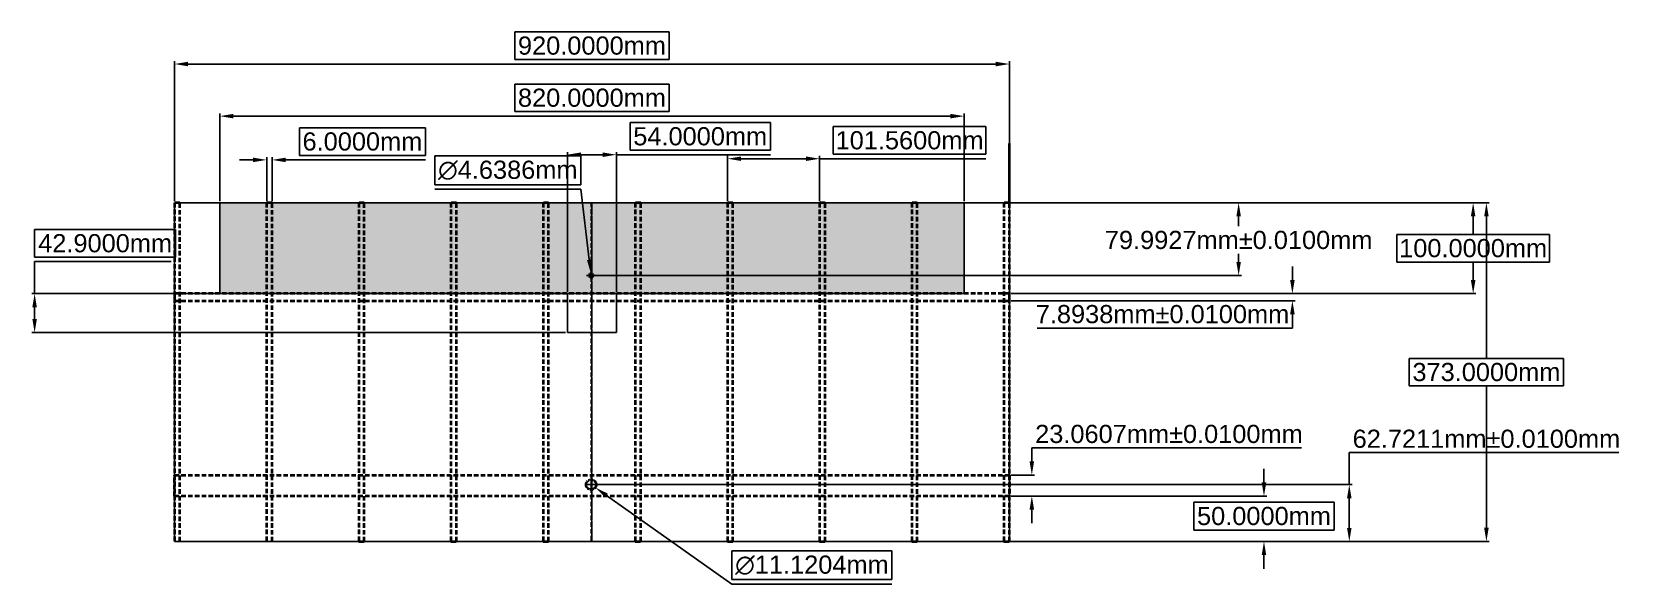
# Model space of a CAD drawing. Header units: millimetres. Extents: x 85 to 1843, y 21 to 629.
import ezdxf

# ---------------------------------------------------------------- set-up
doc = ezdxf.new("R2010")
doc.units = ezdxf.units.MM
doc.header["$MEASUREMENT"] = 0
doc.linetypes.add('CENTER2', pattern=[1.125, 0.75, -0.125, 0.125, -0.125])
doc.linetypes.add('DASHED', pattern=[0.75, 0.5, -0.25])
for name, color, linetype in [('CENTER_MARK', 170, 'Continuous'), ('CENTERLINE', 90, 'Continuous'), ('ELERON', 140, 'Continuous'), ('SERVOMOTOR', 210, 'Continuous'), ('STABILIZATOR_CONTUR', 230, 'Continuous'), ('STABILIZATOR_LINIE_DE_CURBURA', 204, 'Continuous')]:
    doc.layers.add(name, color=color, linetype=linetype)
for name, color, linetype, lineweight in [('COTE', 114, 'Continuous', 35), ('LONJEROANE', 50, 'DASHED', 35), ('NERVURI', 30, 'DASHED', 35)]:
    doc.layers.add(name, color=color, linetype=linetype, lineweight=lineweight)
doc.styles.get("Standard").update_dxf_attribs({"font": 'arial.ttf'})
doc.dimstyles.new('AERO_DIM', dxfattribs={"dimtxt": 20, "dimasz": 15, "dimexe": 3, "dimexo": 2, "dimgap": -5, "dimtad": 1, "dimtih": 1, "dimtoh": 1, "dimdec": 4, "dimzin": 0, "dimdsep": 46, "dimtxsty": 'Standard', "dimcen": 5, "dimadec": 0, "dimazin": 0, "dimtfac": 1, "dimtdec": 4, "dimtofl": 0, "dimtmove": 0, "dimatfit": 3, "dimfxl": 1, "dimtolj": 1, "dimtzin": 0, "dimarcsym": 0})
doc.dimstyles.new('AERO_DIM_TOL', dxfattribs={"dimtxt": 20, "dimasz": 15, "dimexe": 3, "dimexo": 2, "dimgap": 5, "dimtad": 1, "dimtih": 1, "dimtoh": 1, "dimdec": 4, "dimzin": 0, "dimdsep": 46, "dimtxsty": 'Standard', "dimcen": 5, "dimadec": 0, "dimazin": 0, "dimtol": 1, "dimtp": 0.01, "dimtm": 0.01, "dimtfac": 1, "dimtdec": 4, "dimtofl": 0, "dimtmove": 0, "dimatfit": 3, "dimfxl": 1, "dimtolj": 1, "dimtzin": 0, "dimarcsym": 0})

# ---------------------------------------------------------------- blocks, each defined once
blk = doc.blocks.new('*U4')
at = {"layer": 'CENTER_MARK', "color": 0, "linetype": 'CENTER2', "transparency": 16777216}
for p, q in [((-2.4393, 0), (-0.46386, 0)), ((0, 0.46386), (0, 2.4393)), ((0.46386, 0), (2.4393, 0)), ((0, -2.4393), (0, -0.46386))]:
    blk.add_line(p, q, dxfattribs=at)
at = {"layer": 'CENTER_MARK', "color": 0, "linetype": 'Continuous', "transparency": 16777216}
for p, q in [((-0.23193, 0), (0.23193, 0)), ((0, -0.23193), (0, 0.23193))]:
    blk.add_line(p, q, dxfattribs=at)
blk = doc.blocks.new('*U5')
at = {"layer": 'CENTERLINE', "color": 0, "linetype": 'CENTER2', "transparency": 16777216}
blk.add_line((0, 186.62), (0, -186.62), dxfattribs=at)
blk = doc.blocks.new('*D6')
at = {"layer": 'COTE', "color": 0, "lineweight": -2, "transparency": 16777216}
for p, q in [((1164, 440.9), (1690.6, 440.9)), ((1164, 67.9), (1690.6, 67.9))]:
    blk.add_line(p, q, dxfattribs=at)
at = {"layer": 'COTE', "color": 0, "lineweight": -3, "transparency": 16777216}
for p, q in [((1687.6, 425.9), (1687.6, 269.6)), ((1772.6, 269.6), (1602.5, 269.6)), ((1602.5, 269.6), (1602.5, 239.2)), ((1772.6, 239.2), (1772.6, 269.6)), ((1602.5, 239.2), (1772.6, 239.2)), ((1687.6, 82.9), (1687.6, 239.2))]:
    blk.add_line(p, q, dxfattribs=at)
at = {"layer": 'COTE', "color": 0, "transparency": 16777216}
for points in [[(1685.1, 425.9), (1690.1, 425.9), (1687.6, 440.9)], [(1685.1, 82.9), (1690.1, 82.9), (1687.6, 67.9)]]:
    blk.add_solid(points, dxfattribs=at)
at = {"layer": 'Defpoints', "color": 0, "transparency": 16777216}
for p in [(1162, 440.9), (1687.6, 440.9), (1162, 67.9)]:
    blk.add_point(p, dxfattribs=at)
at = {"layer": 'COTE', "color": 0, "transparency": 16777216, "insert": (1687.6, 254.4), "char_height": 20, "attachment_point": 5}
blk.add_mtext('\\A1;373.0000mm', dxfattribs=at)
blk = doc.blocks.new('*D12')
at = {"layer": 'COTE', "color": 0, "lineweight": -3, "transparency": 16777216}
for p, q in [((787.1, 629.2), (616.9, 629.2)), ((616.9, 629.2), (616.9, 598.8)), ((787.1, 598.8), (787.1, 629.2)), ((616.9, 598.8), (787.1, 598.8)), ((257, 593.8), (1147, 593.8))]:
    blk.add_line(p, q, dxfattribs=at)
at = {"layer": 'COTE', "color": 0, "lineweight": -2, "transparency": 16777216}
for p, q in [((242, 442.9), (242, 596.8)), ((1162, 442.9), (1162, 596.8))]:
    blk.add_line(p, q, dxfattribs=at)
at = {"layer": 'COTE', "color": 0, "transparency": 16777216}
for points in [[(257, 596.3), (257, 591.3), (242, 593.8)], [(1147, 596.3), (1147, 591.3), (1162, 593.8)]]:
    blk.add_solid(points, dxfattribs=at)
at = {"layer": 'Defpoints', "color": 0, "transparency": 16777216}
for p in [(1162, 593.8), (242, 440.9), (1162, 440.9)]:
    blk.add_point(p, dxfattribs=at)
at = {"layer": 'COTE', "color": 0, "transparency": 16777216, "insert": (702, 614), "char_height": 20, "attachment_point": 5}
blk.add_mtext('\\A1;920.0000mm', dxfattribs=at)
blk = doc.blocks.new('*D13')
at = {"layer": 'COTE', "color": 0, "lineweight": -3, "transparency": 16777216}
for p, q in [((787.1, 571.8), (616.9, 571.8)), ((616.9, 571.8), (616.9, 541.4)), ((787.1, 541.4), (787.1, 571.8)), ((307, 536.4), (1097, 536.4)), ((616.9, 541.4), (787.1, 541.4))]:
    blk.add_line(p, q, dxfattribs=at)
at = {"layer": 'COTE', "color": 0, "lineweight": -2, "transparency": 16777216}
for p, q in [((292, 442.9), (292, 539.4)), ((1112, 442.9), (1112, 539.4))]:
    blk.add_line(p, q, dxfattribs=at)
at = {"layer": 'COTE', "color": 0, "transparency": 16777216}
for points in [[(307, 538.9), (307, 533.9), (292, 536.4)], [(1097, 538.9), (1097, 533.9), (1112, 536.4)]]:
    blk.add_solid(points, dxfattribs=at)
at = {"layer": 'Defpoints', "color": 0, "transparency": 16777216}
for p in [(1112, 536.4), (292, 440.9), (1112, 440.9)]:
    blk.add_point(p, dxfattribs=at)
at = {"layer": 'COTE', "color": 0, "transparency": 16777216, "insert": (702, 556.6), "char_height": 20, "attachment_point": 5}
blk.add_mtext('\\A1;820.0000mm', dxfattribs=at)
blk = doc.blocks.new('*D14')
at = {"layer": 'COTE', "color": 0, "lineweight": -3, "transparency": 16777216}
for p, q in [((518.7, 523.6), (379.6, 523.6)), ((379.6, 523.6), (379.6, 493.2)), ((518.7, 493.2), (518.7, 523.6)), ((379.6, 493.2), (518.7, 493.2)), ((328.6, 488.2), (313.6, 488.2)), ((364.6, 488.2), (518.7, 488.2))]:
    blk.add_line(p, q, dxfattribs=at)
at = {"layer": 'COTE', "color": 0, "lineweight": -2, "transparency": 16777216}
for p, q in [((343.6, 442.9), (343.6, 491.2)), ((349.6, 442.9), (349.6, 491.2))]:
    blk.add_line(p, q, dxfattribs=at)
at = {"layer": 'COTE', "color": 0, "transparency": 16777216}
for points in [[(328.6, 490.7), (328.6, 485.7), (343.6, 488.2)], [(364.6, 490.7), (364.6, 485.7), (349.6, 488.2)]]:
    blk.add_solid(points, dxfattribs=at)
at = {"layer": 'Defpoints', "color": 0, "transparency": 16777216}
for p in [(349.6, 488.2), (343.6, 440.9), (349.6, 440.9)]:
    blk.add_point(p, dxfattribs=at)
at = {"layer": 'COTE', "color": 0, "transparency": 16777216, "insert": (449.1, 508.4), "char_height": 20, "attachment_point": 5}
blk.add_mtext('\\A1;6.0000mm', dxfattribs=at)
blk = doc.blocks.new('*D16')
at = {"layer": 'COTE', "color": 0, "lineweight": -3, "transparency": 16777216}
for p, q in [((1136.2, 524.9), (967.9, 524.9)), ((967.9, 524.9), (967.9, 494.5)), ((1136.2, 494.5), (1136.2, 524.9)), ((967.9, 494.5), (1136.2, 494.5)), ((866.4, 489.5), (937.9, 489.5)), ((952.9, 489.5), (1136.2, 489.5))]:
    blk.add_line(p, q, dxfattribs=at)
at = {"layer": 'COTE', "color": 0, "lineweight": -2, "transparency": 16777216}
for p, q in [((851.4, 442.9), (851.4, 492.5)), ((952.9, 442.9), (952.9, 492.5))]:
    blk.add_line(p, q, dxfattribs=at)
at = {"layer": 'COTE', "color": 0, "transparency": 16777216}
for points in [[(866.4, 492), (866.4, 487), (851.4, 489.5)], [(937.9, 492), (937.9, 487), (952.9, 489.5)]]:
    blk.add_solid(points, dxfattribs=at)
at = {"layer": 'Defpoints', "color": 0, "transparency": 16777216}
for p in [(952.9, 489.5), (851.4, 440.9), (952.9, 440.9)]:
    blk.add_point(p, dxfattribs=at)
at = {"layer": 'COTE', "color": 0, "transparency": 16777216, "insert": (1052, 509.7), "char_height": 20, "attachment_point": 5}
blk.add_mtext('\\A1;101.5600mm', dxfattribs=at)
blk = doc.blocks.new('*D17')
at = {"layer": 'COTE', "color": 0, "lineweight": -2, "transparency": 16777216}
for p, q in [((1164, 440.9), (1676, 440.9)), ((1673, 425.9), (1673, 406.1)), ((1757.1, 406.1), (1588.9, 406.1)), ((1588.9, 406.1), (1588.9, 375.7)), ((1757.1, 375.7), (1757.1, 406.1)), ((1588.9, 375.7), (1757.1, 375.7)), ((1673, 355.9), (1673, 375.7)), ((1164, 340.9), (1676, 340.9))]:
    blk.add_line(p, q, dxfattribs=at)
at = {"layer": 'COTE', "color": 0, "transparency": 16777216}
for points in [[(1670.5, 425.9), (1675.5, 425.9), (1673, 440.9)], [(1670.5, 355.9), (1675.5, 355.9), (1673, 340.9)]]:
    blk.add_solid(points, dxfattribs=at)
at = {"layer": 'Defpoints', "color": 0, "transparency": 16777216}
for p in [(1162, 440.9), (1162, 340.9), (1673, 340.9)]:
    blk.add_point(p, dxfattribs=at)
at = {"layer": 'COTE', "color": 0, "transparency": 16777216, "insert": (1673, 390.9), "char_height": 20, "attachment_point": 5}
blk.add_mtext('\\A1;100.0000mm', dxfattribs=at)
blk = doc.blocks.new('*D18')
at = {"layer": 'COTE', "color": 0, "lineweight": -2, "transparency": 16777216}
for p, q in [((1442.5, 132.9), (1442.5, 147.9)), ((1164, 117.9), (1445.5, 117.9)), ((1519.8, 111), (1365.2, 111)), ((1365.2, 111), (1365.2, 80.5)), ((1519.8, 80.5), (1519.8, 111)), ((1365.2, 80.5), (1519.8, 80.5)), ((1164, 67.9), (1445.5, 67.9)), ((1442.5, 52.9), (1442.5, 37.9))]:
    blk.add_line(p, q, dxfattribs=at)
at = {"layer": 'COTE', "color": 0, "transparency": 16777216}
for points in [[(1440, 132.9), (1445, 132.9), (1442.5, 117.9)], [(1440, 52.9), (1445, 52.9), (1442.5, 67.9)]]:
    blk.add_solid(points, dxfattribs=at)
at = {"layer": 'Defpoints', "color": 0, "transparency": 16777216}
for p in [(1162, 117.9), (1442.5, 117.9), (1162, 67.9)]:
    blk.add_point(p, dxfattribs=at)
at = {"layer": 'COTE', "color": 0, "transparency": 16777216, "insert": (1442.5, 95.8), "char_height": 20, "attachment_point": 5}
blk.add_mtext('\\A1;50.0000mm', dxfattribs=at)
blk = doc.blocks.new('*D19')
at = {"layer": 'COTE', "color": 0, "lineweight": -2, "transparency": 16777216}
for p, q in [((1473.8, 355.9), (1473.8, 370.9)), ((1164, 340.9), (1476.8, 340.9)), ((1164, 333), (1476.8, 333)), ((1473.8, 318), (1473.8, 303)), ((1473.8, 303), (1192.6, 303))]:
    blk.add_line(p, q, dxfattribs=at)
at = {"layer": 'COTE', "color": 0, "transparency": 16777216}
for points in [[(1471.3, 355.9), (1476.3, 355.9), (1473.8, 340.9)], [(1471.3, 318), (1476.3, 318), (1473.8, 333)]]:
    blk.add_solid(points, dxfattribs=at)
at = {"layer": 'Defpoints', "color": 0, "transparency": 16777216}
for p in [(1162, 340.9), (1473.8, 340.9), (1162, 333)]:
    blk.add_point(p, dxfattribs=at)
at = {"layer": 'COTE', "color": 0, "transparency": 16777216, "insert": (1330.7, 318.2), "char_height": 20, "attachment_point": 5}
blk.add_mtext('\\A1;7.8938mm±0.0100mm', dxfattribs=at)
blk = doc.blocks.new('*D20')
at = {"layer": 'COTE', "color": 0, "lineweight": -2, "transparency": 16777216}
for p, q in [((1186.7, 156), (1186.7, 171)), ((1186.7, 171), (1483.9, 171)), ((1164, 141), (1189.7, 141)), ((1164, 117.9), (1189.7, 117.9)), ((1186.7, 102.9), (1186.7, 87.9))]:
    blk.add_line(p, q, dxfattribs=at)
at = {"layer": 'COTE', "color": 0, "transparency": 16777216}
for points in [[(1184.2, 156), (1189.2, 156), (1186.7, 141)], [(1184.2, 102.9), (1189.2, 102.9), (1186.7, 117.9)]]:
    blk.add_solid(points, dxfattribs=at)
at = {"layer": 'Defpoints', "color": 0, "transparency": 16777216}
for p in [(1162, 141), (1186.7, 141), (1162, 117.9)]:
    blk.add_point(p, dxfattribs=at)
at = {"layer": 'COTE', "color": 0, "transparency": 16777216, "insert": (1337.8, 186.2), "char_height": 20, "attachment_point": 5}
blk.add_mtext('\\A1;23.0607mm±0.0100mm', dxfattribs=at)
blk = doc.blocks.new('*U21')
at = {"layer": 'CENTER_MARK', "color": 0, "linetype": 'CENTER2', "transparency": 16777216}
for p, q in [((-5.6802, 0), (-1.11204, 0)), ((0, 1.11204), (0, 5.6802)), ((1.11204, 0), (5.6802, 0)), ((0, -5.6802), (0, -1.11204))]:
    blk.add_line(p, q, dxfattribs=at)
at = {"layer": 'CENTER_MARK', "color": 0, "linetype": 'Continuous', "transparency": 16777216}
for p, q in [((-0.55602, 0), (0.55602, 0)), ((0, -0.55602), (0, 0.55602))]:
    blk.add_line(p, q, dxfattribs=at)
blk = doc.blocks.new('*D22')
at = {"layer": 'COTE', "color": 0, "lineweight": -2, "transparency": 16777216}
for p, q in [((696.1, 130.5), (706.1, 130.5)), ((701.1, 125.5), (701.1, 135.5)), ((856.2, 20.9), (717.9, 118.6)), ((1032.6, 57.5), (856.2, 57.5)), ((856.2, 57.5), (856.2, 25.9)), ((1032.6, 25.9), (1032.6, 57.5)), ((856.2, 25.9), (1032.6, 25.9)), ((1032.6, 20.9), (856.2, 20.9))]:
    blk.add_line(p, q, dxfattribs=at)
at = {"layer": 'COTE', "color": 0, "transparency": 16777216}
blk.add_solid([(719.3, 120.7), (716.4, 116.6), (705.6, 127.3)], dxfattribs=at)
at = {"layer": 'Defpoints', "color": 0, "transparency": 16777216}
for p in [(696.5, 133.7), (705.6, 127.3)]:
    blk.add_point(p, dxfattribs=at)
at = {"layer": 'COTE', "color": 0, "transparency": 16777216, "insert": (944.4, 41.7), "char_height": 20, "attachment_point": 5}
blk.add_mtext('\\A1;∅11.1204mm', dxfattribs=at)
blk = doc.blocks.new('*D23')
at = {"layer": 'COTE', "color": 0, "lineweight": -2, "transparency": 16777216}
for p, q in [((689.7, 492.5), (528.9, 492.5)), ((528.9, 492.5), (528.9, 460.9)), ((689.7, 460.9), (689.7, 492.5)), ((528.9, 460.9), (689.7, 460.9)), ((528.9, 455.9), (689.7, 455.9)), ((689.7, 455.9), (699, 378.1)), ((696.1, 360.9), (706.1, 360.9)), ((701.1, 355.9), (701.1, 365.9))]:
    blk.add_line(p, q, dxfattribs=at)
at = {"layer": 'COTE', "color": 0, "transparency": 16777216}
blk.add_solid([(701.5, 378.4), (696.6, 377.8), (700.8, 363.2)], dxfattribs=at)
at = {"layer": 'Defpoints', "color": 0, "transparency": 16777216}
for p in [(700.8, 363.2), (701.4, 358.6)]:
    blk.add_point(p, dxfattribs=at)
at = {"layer": 'COTE', "color": 0, "transparency": 16777216, "insert": (609.3, 476.7), "char_height": 20, "attachment_point": 5}
blk.add_mtext('\\A1;∅4.6386mm', dxfattribs=at)
blk = doc.blocks.new('*D24')
at = {"layer": 'COTE', "color": 0, "lineweight": -2, "transparency": 16777216}
for p, q in [((1536.5, 130.5), (1536.5, 165.7)), ((1536.5, 165.7), (1833.6, 165.7)), ((704, 130.5), (1539.5, 130.5)), ((1536.5, 82.8), (1536.5, 115.5)), ((704, 67.8), (1539.5, 67.8))]:
    blk.add_line(p, q, dxfattribs=at)
at = {"layer": 'COTE', "color": 0, "transparency": 16777216}
for points in [[(1534, 115.5), (1539, 115.5), (1536.5, 130.5)], [(1534, 82.8), (1539, 82.8), (1536.5, 67.8)]]:
    blk.add_solid(points, dxfattribs=at)
at = {"layer": 'Defpoints', "color": 0, "transparency": 16777216}
for p in [(702, 130.5), (1536.5, 130.5), (702, 67.8)]:
    blk.add_point(p, dxfattribs=at)
at = {"layer": 'COTE', "color": 0, "transparency": 16777216, "insert": (1687.6, 180.9), "char_height": 20, "attachment_point": 5}
blk.add_mtext('\\A1;62.7211mm±0.0100mm', dxfattribs=at)
blk = doc.blocks.new('*D25')
at = {"layer": 'COTE', "color": 0, "lineweight": -2, "transparency": 16777216}
for p, q in [((704, 440.9), (1417.6, 440.9)), ((1414.6, 425.9), (1414.6, 415.1)), ((1414.6, 375.9), (1414.6, 384.7)), ((704, 360.9), (1417.6, 360.9))]:
    blk.add_line(p, q, dxfattribs=at)
at = {"layer": 'COTE', "color": 0, "transparency": 16777216}
for points in [[(1412.1, 425.9), (1417.1, 425.9), (1414.6, 440.9)], [(1412.1, 375.9), (1417.1, 375.9), (1414.6, 360.9)]]:
    blk.add_solid(points, dxfattribs=at)
at = {"layer": 'Defpoints', "color": 0, "transparency": 16777216}
for p in [(702, 440.9), (1414.6, 440.9), (702, 360.9)]:
    blk.add_point(p, dxfattribs=at)
at = {"layer": 'COTE', "color": 0, "transparency": 16777216, "insert": (1414.6, 399.9), "char_height": 20, "attachment_point": 5}
blk.add_mtext('\\A1;79.9927mm±0.0100mm', dxfattribs=at)
blk = doc.blocks.new('*D27')
at = {"layer": 'COTE', "color": 0, "lineweight": -2, "transparency": 16777216}
for p, q in [((898.6, 529.4), (744, 529.4)), ((744, 529.4), (744, 498.9)), ((898.6, 498.9), (898.6, 529.4)), ((675, 342.9), (675, 496.9)), ((690, 493.9), (714, 493.9)), ((729, 342.9), (729, 496.9)), ((729, 493.9), (898.6, 493.9)), ((744, 498.9), (898.6, 498.9))]:
    blk.add_line(p, q, dxfattribs=at)
at = {"layer": 'COTE', "color": 0, "transparency": 16777216}
for points in [[(690, 496.4), (690, 491.4), (675, 493.9)], [(714, 496.4), (714, 491.4), (729, 493.9)]]:
    blk.add_solid(points, dxfattribs=at)
at = {"layer": 'Defpoints', "color": 0, "transparency": 16777216}
for p in [(729, 493.9), (675, 340.9), (729, 340.9)]:
    blk.add_point(p, dxfattribs=at)
at = {"layer": 'COTE', "color": 0, "transparency": 16777216, "insert": (821.3, 514.1), "char_height": 20, "attachment_point": 5}
blk.add_mtext('\\A1;54.0000mm', dxfattribs=at)
blk = doc.blocks.new('*D28')
at = {"layer": 'COTE', "color": 0, "lineweight": -2, "transparency": 16777216}
for p, q in [((243.3, 411.5), (87.9, 411.5)), ((87.9, 411.5), (87.9, 381.1)), ((243.3, 381.1), (243.3, 411.5)), ((87.9, 381.1), (243.3, 381.1)), ((87.9, 340.9), (87.9, 376.1)), ((87.9, 376.1), (238.3, 376.1)), ((673, 340.9), (84.9, 340.9)), ((87.9, 313), (87.9, 325.9)), ((673, 298), (84.9, 298))]:
    blk.add_line(p, q, dxfattribs=at)
at = {"layer": 'COTE', "color": 0, "transparency": 16777216}
for points in [[(85.4, 325.9), (90.4, 325.9), (87.9, 340.9)], [(85.4, 313), (90.4, 313), (87.9, 298)]]:
    blk.add_solid(points, dxfattribs=at)
at = {"layer": 'Defpoints', "color": 0, "transparency": 16777216}
for p in [(87.9, 340.9), (675, 340.9), (675, 298)]:
    blk.add_point(p, dxfattribs=at)
at = {"layer": 'COTE', "color": 0, "transparency": 16777216, "insert": (165.6, 396.3), "char_height": 20, "attachment_point": 5}
blk.add_mtext('\\A1;42.9000mm', dxfattribs=at)
blk = doc.blocks.new('STABILIZATOR_TOP')
at = {"layer": 'ELERON'}
h = blk.add_hatch(color=256, dxfattribs=at)
h.dxf.hatch_style = 1
h.paths.add_polyline_path([(870, 273), (870, 373), (50, 373), (50, 273)])
blk.add_lwpolyline([(50, 373), (870, 373), (870, 273), (50, 273)], close=True, dxfattribs=at)
at = {"layer": 'LONJEROANE', "ltscale": 10}
for points in [[(0, 265.1062), (920, 265.1062), (920, 273), (0, 273)], [(0, 73.0607), (920, 73.0607), (920, 50), (0, 50)]]:
    blk.add_lwpolyline(points, close=True, dxfattribs=at)
at = {"layer": 'LONJEROANE'}
for centre, radius in [((459.0913, 293.0073), 2.3193), ((459.0913, 62.6011), 5.5602)]:
    blk.add_circle(centre, radius, dxfattribs=at)
at = {"layer": 'NERVURI', "ltscale": 10}
for p, q in [((0, 373), (0, 0)), ((6, 0), (6, 373)), ((101.56, 373), (101.56, 0)), ((107.56, 0), (107.56, 373)), ((203.12, 373), (203.12, 0)), ((209.12, 0), (209.12, 373)), ((304.68, 373), (304.68, 0)), ((310.68, 0), (310.68, 373)), ((406.24, 373), (406.24, 0)), ((412.24, 0), (412.24, 373)), ((507.8, 373), (507.8, 0)), ((513.8, 0), (513.8, 373)), ((609.36, 373), (609.36, 0)), ((615.36, 0), (615.36, 373)), ((710.92, 373), (710.92, 0)), ((716.92, 0), (716.92, 373)), ((812.48, 373), (812.48, 0)), ((818.48, 0), (818.48, 373)), ((914.04, 373), (914.04, 0)), ((920.04, 0), (920.04, 373))]:
    blk.add_line(p, q, dxfattribs=at)
at = {"layer": 'NERVURI'}
for p, q in [((6, 373), (0, 373)), ((107.56, 373), (101.56, 373)), ((209.12, 373), (203.12, 373)), ((310.68, 373), (304.68, 373)), ((412.24, 373), (406.24, 373)), ((513.8, 373), (507.8, 373)), ((615.36, 373), (609.36, 373)), ((716.92, 373), (710.92, 373)), ((818.48, 373), (812.48, 373)), ((920.04, 373), (914.04, 373)), ((203.12, 0), (209.12, 0)), ((304.68, 0), (310.68, 0)), ((406.24, 0), (412.24, 0)), ((507.8, 0), (513.8, 0)), ((609.36, 0), (615.36, 0)), ((710.92, 0), (716.92, 0)), ((812.48, 0), (818.48, 0)), ((914.04, 0), (920.04, 0))]:
    blk.add_line(p, q, dxfattribs=at)
at = {"layer": 'SERVOMOTOR'}
for p, q in [((433, 230.1), (433, 273)), ((433, 273), (460.02, 273)), ((460, 273), (487, 273)), ((487, 273), (487, 230.1)), ((487, 230.1), (433, 230.1))]:
    blk.add_line(p, q, dxfattribs=at)
at = {"layer": 'STABILIZATOR_CONTUR'}
for p, q in [((0, 373), (920, 373)), ((0, 0), (0, 373)), ((920, 373), (920, 0)), ((920, 0), (0, 0))]:
    blk.add_line(p, q, dxfattribs=at)

msp = doc.modelspace()

# ---------------------------------------------------------------- linework, layer by layer
at = {"layer": 'COTE'}
msp.add_line((1161.99474, 440.90414), (1161.99474, 506.19044), dxfattribs=at)
at = {"layer": 'STABILIZATOR_LINIE_DE_CURBURA', "linetype": 'DASHED', "ltscale": 10}
msp.add_spline([(701.08602, 68.9748), (701.08602, 73.6373), (701.08602, 78.2998), (701.08602, 87.6248), (701.08602, 96.9498), (701.08602, 105.9748), (701.08602, 124.9248), (701.08602, 143.5748), (701.08602, 162.2248), (701.08602, 180.8748), (701.08602, 218.1748), (701.08602, 255.4748), (701.08602, 292.7748), (701.08602, 330.0748), (701.08602, 367.3748), (701.08602, 404.6748), (701.08602, 423.3248), (701.08602, 441.9748), (701.08602, 408.21282)], degree=3, dxfattribs=at)

# ---------------------------------------------------------------- block references
at = {"layer": 'CENTER_MARK', "linetype": 'CENTER2', "rotation": 90.00000000000001}
msp.add_blockref('*U4', (701.08602, 360.91146), dxfattribs=at)
at = {"layer": 'CENTER_MARK', "linetype": 'CENTER2'}
msp.add_blockref('*U21', (701.08602, 130.5052), dxfattribs=at)
at = {"layer": 'CENTERLINE', "linetype": 'CENTER2'}
msp.add_blockref('*U5', (702.01474, 254.40414), dxfattribs=at)
at = {"layer": 'COTE'}
msp.add_blockref('STABILIZATOR_TOP', (241.99474, 67.90414), dxfattribs=at)

# ---------------------------------------------------------------- dimensions: what is measured, and where the dimension line sits
for base, p1, p2, override, picture, middle in [((1161.99474, 593.76458), (241.99474, 440.90414), (1161.99474, 440.90414), {"dimtxt": 20, "dimasz": 15, "dimpost": 'mm', "dimlwd": 65533}, '*D12', (701.99474, 593.76458)), ((1111.99474, 536.36332), (291.99474, 440.90414), (1111.99474, 440.90414), {"dimtxt": 20, "dimasz": 15, "dimpost": 'mm', "dimlwd": 65533}, '*D13', (701.99474, 536.36332)), ((728.99474, 493.93444), (674.99474, 340.90414), (728.99474, 340.90414), {"dimpost": 'mm'}, '*D27', (821.28669, 493.93444)), ((349.55474, 488.20809), (343.55474, 440.90414), (349.55474, 440.90414), {"dimtxt": 20, "dimasz": 15, "dimpost": 'mm', "dimlwd": 65533}, '*D14', (449.13182, 488.20809)), ((952.91474, 489.5135), (851.35474, 440.90414), (952.91474, 440.90414), {"dimpost": 'mm', "dimlwd": 65533}, '*D16', (1052.0348, 489.5135))]:
    dim = msp.add_linear_dim(base=base, p1=p1, p2=p2, dimstyle='AERO_DIM', override=override, dxfattribs=at)
    dim.commit()
    dim.dimension.update_dxf_attribs({"geometry": picture, "text_midpoint": middle, "dimtype": 160})
for p1, p2, picture, middle in [((701.36085, 358.6085), (700.8112, 363.21442), '*D23', (609.3462, 455.91596)), ((696.54468, 133.71332), (705.62737, 127.29708), '*D22', (944.38354, 20.92064))]:
    dim = msp.add_diameter_dim_2p(p1=p1, p2=p2, dimstyle='AERO_DIM', override={"dimpost": 'mm'}, dxfattribs=at)
    dim.commit()
    dim.dimension.update_dxf_attribs({"geometry": picture, "text_midpoint": middle, "dimtype": 163})
for base, p1, p2, dimstyle, override, picture, middle in [((1414.6049, 440.90414), (702.01474, 360.91146), (702.01474, 440.90414), 'AERO_DIM_TOL', {"dimpost": 'mm'}, '*D25', (1414.6049, 399.88868)), ((1687.56547, 440.90414), (1162.03474, 67.90414), (1162.03474, 440.90414), 'AERO_DIM', {"dimtxt": 20, "dimasz": 15, "dimpost": 'mm', "dimlwd": 65533}, '*D6', (1687.56547, 254.40414)), ((87.90636, 340.90414), (674.99474, 298.00414), (674.99474, 340.90414), 'AERO_DIM', {"dimpost": 'mm'}, '*D28', (165.60077, 376.1156)), ((1473.80838, 340.90414), (1161.99474, 333.01034), (1161.99474, 340.90414), 'AERO_DIM_TOL', {"dimpost": 'mm'}, '*D19', (1330.69788, 303.01034)), ((1536.54909, 130.5052), (702.01474, 67.78414), (702.01474, 130.5052), 'AERO_DIM_TOL', {"dimpost": 'mm'}, '*D24', (1687.56547, 165.71666)), ((1442.46717, 117.90414), (1162.03474, 67.90414), (1162.03474, 117.90414), 'AERO_DIM', {"dimpost": 'mm'}, '*D18', (1442.46717, 95.76127))]:
    dim = msp.add_linear_dim(base=base, p1=p1, p2=p2, angle=90, dimstyle=dimstyle, override=override, dxfattribs=at)
    dim.commit()
    dim.dimension.update_dxf_attribs({"geometry": picture, "text_midpoint": middle, "dimtype": 160})
for base, p1, p2, dimstyle, override, picture, middle in [((1672.99415, 340.90414), (1162.03474, 440.90414), (1162.03474, 340.90414), 'AERO_DIM', {"dimtxt": 20, "dimasz": 15, "dimpost": 'mm'}, '*D17', (1672.99415, 390.90414)), ((1186.67666, 140.96484), (1161.99474, 117.90414), (1161.99474, 140.96484), 'AERO_DIM_TOL', {"dimpost": 'mm'}, '*D20', (1337.80899, 186.18312))]:
    dim = msp.add_linear_dim(base=base, p1=p1, p2=p2, angle=90, dimstyle=dimstyle, override=override, dxfattribs=at)
    dim.commit()
    dim.dimension.update_dxf_attribs({"geometry": picture, "text_midpoint": middle})

doc.saveas('drawing.dxf')
